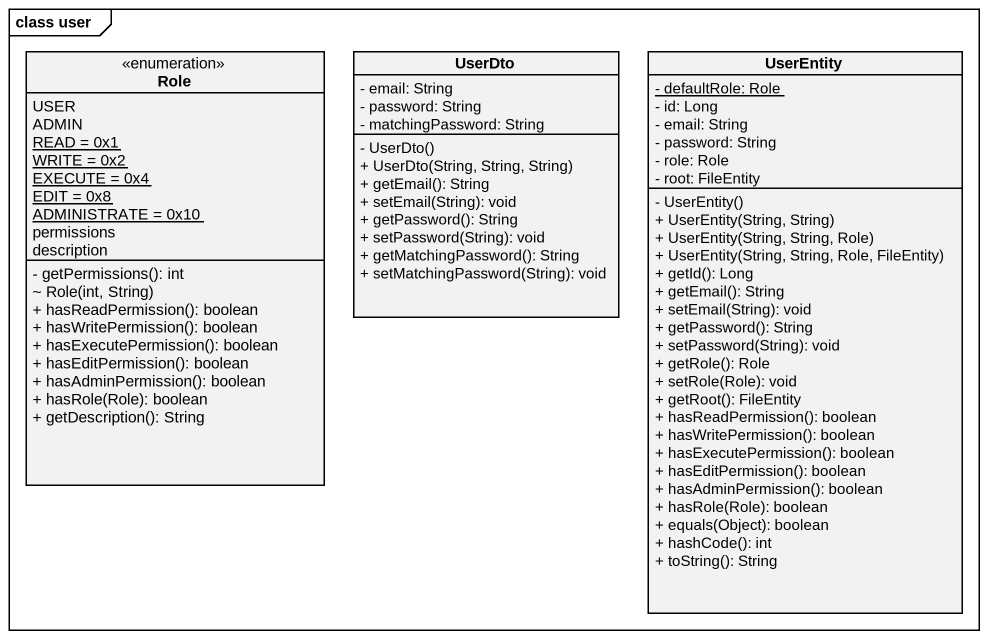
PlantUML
@startuml
mainframe class user
hide circle
hide empty members
skinparam classAttributeIconSize 0
enum Role {
  USER
  ADMIN
  {static} READ = 0x1
  {static} WRITE = 0x2
  {static} EXECUTE = 0x4
  {static} EDIT = 0x8
  {static} ADMINISTRATE = 0x10
  permissions
  description
  - getPermissions(): int
  ~ Role(int, String)
  + hasReadPermission(): boolean
  + hasWritePermission(): boolean
  + hasExecutePermission(): boolean
  + hasEditPermission(): boolean
  + hasAdminPermission(): boolean
  + hasRole(Role): boolean
  + getDescription(): String
}
class UserDto {
  - email: String
  - password: String
  - matchingPassword: String
  - UserDto()
  + UserDto(String, String, String)
  + getEmail(): String
  + setEmail(String): void
  + getPassword(): String
  + setPassword(String): void
  + getMatchingPassword(): String
  + setMatchingPassword(String): void
}
class UserEntity {
  {static} - defaultRole: Role
  - id: Long
  - email: String
  - password: String
  - role: Role
  - root: FileEntity
  - UserEntity()
  + UserEntity(String, String)
  + UserEntity(String, String, Role)
  + UserEntity(String, String, Role, FileEntity)
  + getId(): Long
  + getEmail(): String
  + setEmail(String): void
  + getPassword(): String
  + setPassword(String): void
  + getRole(): Role
  + setRole(Role): void
  + getRoot(): FileEntity
  + hasReadPermission(): boolean
  + hasWritePermission(): boolean
  + hasExecutePermission(): boolean
  + hasEditPermission(): boolean
  + hasAdminPermission(): boolean
  + hasRole(Role): boolean
  + equals(Object): boolean
  + hashCode(): int
  + toString(): String
}
@enduml
